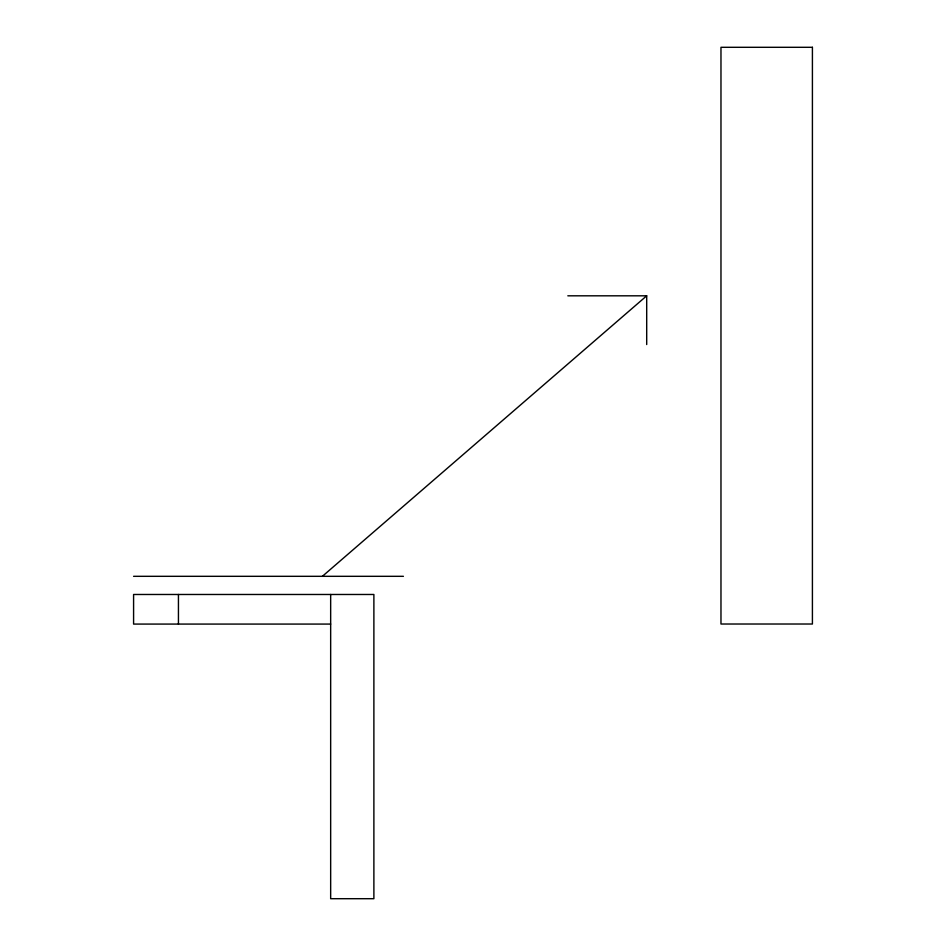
<?xml version="1.0" encoding="UTF-8"?>
<svg xmlns="http://www.w3.org/2000/svg" width="946" height="946" viewBox="0 0 946 946"><rect width="100%" height="100%" fill="white"/><g stroke="black" fill="none" stroke-linecap="round" stroke-linejoin="round"><path stroke-width="1.42" d="M322.385 576.315L646.697 295.814L646.697 344.545M567.825 295.814L646.697 295.814M133.587 576.315L403.41 576.315M330.662 624.076L133.587 624.076L133.587 594.478L373.883 594.478L373.883 898.7L330.662 898.7L330.662 594.478M178.439 594.478L178.439 624.076M812.413 47.3L720.97 47.3L720.97 624.017L812.413 624.017L812.413 47.3"/></g></svg>
